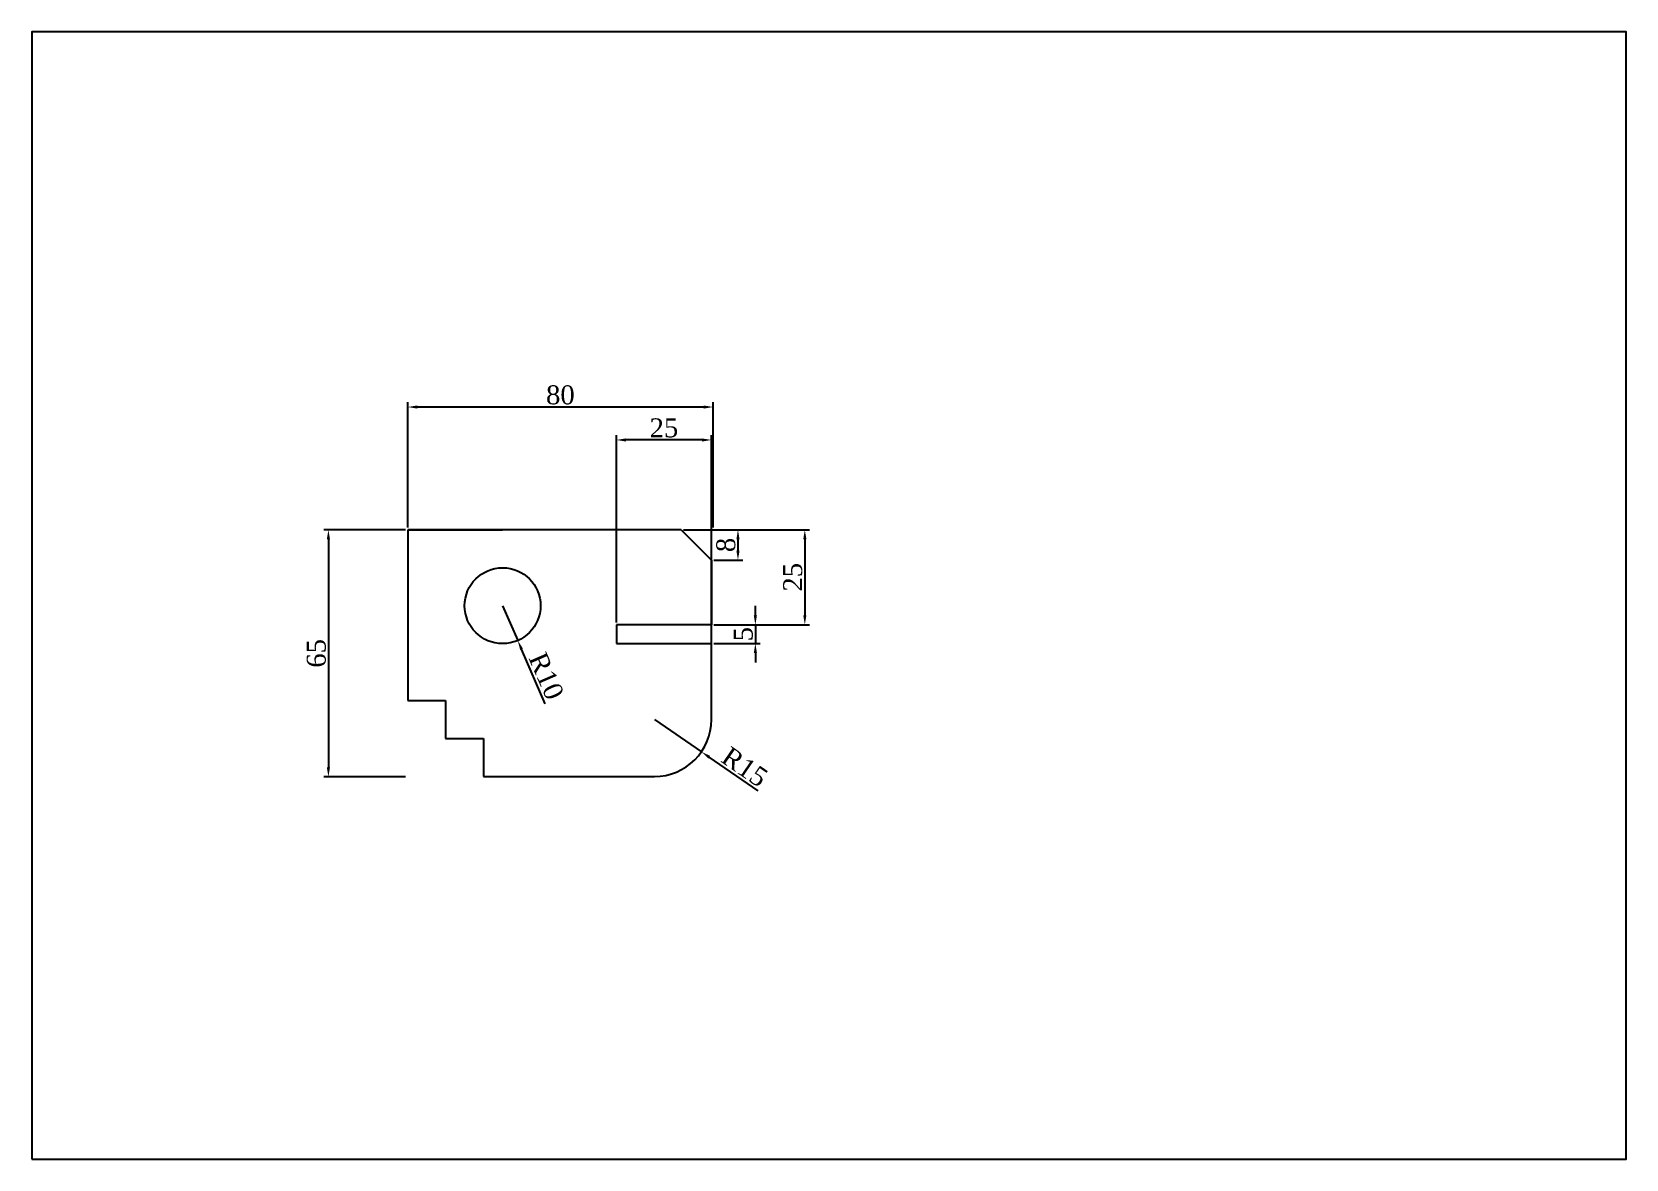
# Model space of a CAD drawing. Header units: millimetres. Extents: x 0 to 420, y 0 to 297.
import ezdxf

# ---------------------------------------------------------------- set-up
doc = ezdxf.new("R2010")
doc.units = ezdxf.units.MM
doc.styles.get("Standard").update_dxf_attribs({"font": 'times.ttf', "height": 5})
doc.dimstyles.new('ISO-25', dxfattribs={"dimtxt": 5, "dimasz": 2.5, "dimexe": 1.25, "dimexo": 0.625, "dimtad": 1, "dimdec": 0, "dimtxsty": 'Standard', "dimcen": 2.5, "dimadec": 0, "dimazin": 0, "dimtfac": 1, "dimtdec": 0, "dimtmove": 0, "dimatfit": 3, "dimfxl": 1, "dimarcsym": 0})

# ---------------------------------------------------------------- blocks, each defined once
blk = doc.blocks.new('*D2')
at = {"color": 0, "lineweight": -2, "transparency": 16777216}
for p, q in [((171.64, 165.81), (187.26, 165.81)), ((186.01, 163.31), (186.01, 160.31)), ((179.64, 157.81), (187.26, 157.81))]:
    blk.add_line(p, q, dxfattribs=at)
at = {"color": 0, "transparency": 16777216}
for points in [[(185.6, 163.31), (186.43, 163.31), (186.01, 165.81)], [(185.6, 160.31), (186.43, 160.31), (186.01, 157.81)]]:
    blk.add_solid(points, dxfattribs=at)
at = {"layer": 'Defpoints', "color": 0, "transparency": 16777216}
for p in [(171.01, 165.81), (179.01, 157.81), (186.01, 157.81)]:
    blk.add_point(p, dxfattribs=at)
at = {"color": 0, "transparency": 16777216, "insert": (182.84, 161.81), "char_height": 5, "attachment_point": 5, "rotation": 90}
blk.add_mtext('8', dxfattribs=at)
blk = doc.blocks.new('*D3')
at = {"color": 0, "lineweight": -2, "transparency": 16777216}
for p, q in [((98.39, 165.81), (76.87, 165.81)), ((78.12, 163.31), (78.12, 103.22)), ((98.39, 100.72), (76.87, 100.72))]:
    blk.add_line(p, q, dxfattribs=at)
at = {"color": 0, "transparency": 16777216}
for points in [[(77.71, 163.31), (78.54, 163.31), (78.12, 165.81)], [(77.71, 103.22), (78.54, 103.22), (78.12, 100.72)]]:
    blk.add_solid(points, dxfattribs=at)
at = {"layer": 'Defpoints', "color": 0, "transparency": 16777216}
for p in [(99.01, 165.81), (78.12, 100.72), (99.01, 100.72)]:
    blk.add_point(p, dxfattribs=at)
at = {"color": 0, "transparency": 16777216, "insert": (74.95, 133.26), "char_height": 5, "attachment_point": 5, "rotation": 90}
blk.add_mtext('65', dxfattribs=at)
blk = doc.blocks.new('*D5')
at = {"color": 0, "lineweight": -2, "transparency": 16777216}
for p, q in [((154.01, 141.43), (154.01, 190.73)), ((176.51, 189.48), (156.51, 189.48)), ((179.01, 141.43), (179.01, 190.73))]:
    blk.add_line(p, q, dxfattribs=at)
at = {"color": 0, "transparency": 16777216}
for points in [[(156.51, 189.89), (156.51, 189.06), (154.01, 189.48)], [(176.51, 189.89), (176.51, 189.06), (179.01, 189.48)]]:
    blk.add_solid(points, dxfattribs=at)
at = {"layer": 'Defpoints', "color": 0, "transparency": 16777216}
for p in [(154.01, 189.48), (154.01, 140.81), (179.01, 140.81)]:
    blk.add_point(p, dxfattribs=at)
at = {"color": 0, "transparency": 16777216, "insert": (166.51, 192.64), "char_height": 5, "attachment_point": 5}
blk.add_mtext('25', dxfattribs=at)
blk = doc.blocks.new('*D6')
at = {"color": 0, "lineweight": -2, "transparency": 16777216}
for p, q in [((190.6, 143.31), (190.6, 145.81)), ((179.64, 140.81), (191.85, 140.81)), ((190.6, 140.81), (190.6, 135.81)), ((179.64, 135.81), (191.85, 135.81)), ((190.6, 133.31), (190.6, 130.81))]:
    blk.add_line(p, q, dxfattribs=at)
at = {"color": 0, "transparency": 16777216}
for points in [[(190.18, 143.31), (191.02, 143.31), (190.6, 140.81)], [(190.18, 133.31), (191.02, 133.31), (190.6, 135.81)]]:
    blk.add_solid(points, dxfattribs=at)
at = {"layer": 'Defpoints', "color": 0, "transparency": 16777216}
for p in [(179.01, 140.81), (179.01, 135.81), (190.6, 135.81)]:
    blk.add_point(p, dxfattribs=at)
at = {"color": 0, "transparency": 16777216, "insert": (187.43, 138.31), "char_height": 5, "attachment_point": 5, "rotation": 90}
blk.add_mtext('5', dxfattribs=at)
blk = doc.blocks.new('*D7')
at = {"color": 0, "lineweight": -2, "transparency": 16777216}
for p, q in [((180.07, 165.81), (204.88, 165.81)), ((203.63, 163.31), (203.63, 143.31)), ((180.07, 140.81), (204.88, 140.81))]:
    blk.add_line(p, q, dxfattribs=at)
at = {"color": 0, "transparency": 16777216}
for points in [[(203.22, 163.31), (204.05, 163.31), (203.63, 165.81)], [(203.22, 143.31), (204.05, 143.31), (203.63, 140.81)]]:
    blk.add_solid(points, dxfattribs=at)
at = {"layer": 'Defpoints', "color": 0, "transparency": 16777216}
for p in [(179.45, 165.81), (179.45, 140.81), (203.63, 140.81)]:
    blk.add_point(p, dxfattribs=at)
at = {"color": 0, "transparency": 16777216, "insert": (200.46, 153.31), "char_height": 5, "attachment_point": 5, "rotation": 90}
blk.add_mtext('25', dxfattribs=at)
blk = doc.blocks.new('*D8')
at = {"color": 0, "lineweight": -2, "transparency": 16777216}
for p, q in [((99.01, 166.43), (99.01, 199.41)), ((176.95, 198.16), (101.51, 198.16)), ((179.45, 166.43), (179.45, 199.41))]:
    blk.add_line(p, q, dxfattribs=at)
at = {"color": 0, "transparency": 16777216}
for points in [[(101.51, 198.57), (101.51, 197.74), (99.01, 198.16)], [(176.95, 198.57), (176.95, 197.74), (179.45, 198.16)]]:
    blk.add_solid(points, dxfattribs=at)
at = {"layer": 'Defpoints', "color": 0, "transparency": 16777216}
for p in [(99.01, 198.16), (99.01, 165.81), (179.45, 165.81)]:
    blk.add_point(p, dxfattribs=at)
at = {"color": 0, "transparency": 16777216, "insert": (139.23, 201.33), "char_height": 5, "attachment_point": 5}
blk.add_mtext('80', dxfattribs=at)
blk = doc.blocks.new('*D9')
at = {"color": 0, "lineweight": -2, "transparency": 16777216}
for p, q in [((124.01, 145.81), (128, 136.64)), ((135.26, 119.98), (129, 134.35))]:
    blk.add_line(p, q, dxfattribs=at)
at = {"color": 0, "transparency": 16777216}
blk.add_solid([(129.38, 134.51), (128.62, 134.18), (128, 136.64)], dxfattribs=at)
at = {"layer": 'Defpoints', "color": 0, "transparency": 16777216}
for p in [(124.01, 145.81), (128, 136.64)]:
    blk.add_point(p, dxfattribs=at)
at = {"color": 0, "transparency": 16777216, "insert": (135.53, 127.28), "char_height": 5, "attachment_point": 5, "rotation": 293.5288}
blk.add_mtext('R10', dxfattribs=at)
blk = doc.blocks.new('*D10')
at = {"color": 0, "lineweight": -2, "transparency": 16777216}
for p, q in [((164.01, 115.81), (176.38, 107.32)), ((191.35, 97.06), (178.44, 105.91))]:
    blk.add_line(p, q, dxfattribs=at)
at = {"color": 0, "transparency": 16777216}
blk.add_solid([(178.68, 106.25), (178.21, 105.57), (176.38, 107.32)], dxfattribs=at)
at = {"layer": 'Defpoints', "color": 0, "transparency": 16777216}
for p in [(164.01, 115.81), (176.38, 107.32)]:
    blk.add_point(p, dxfattribs=at)
at = {"color": 0, "transparency": 16777216, "insert": (187.8, 103.33), "char_height": 5, "attachment_point": 5, "rotation": 325.5556}
blk.add_mtext('R15', dxfattribs=at)

msp = doc.modelspace()

# ---------------------------------------------------------------- linework, layer by layer
for p, q in [((171.01, 165.81), (99.01, 165.81)), ((99.01, 165.81), (99.01, 120.81)), ((99.01, 165.81), (124.01, 165.81)), ((171.01, 165.81), (179.01, 157.81)), ((179.01, 115.81), (179.01, 157.81)), ((179.01, 157.81), (179.01, 140.81)), ((179.01, 140.81), (154.01, 140.81)), ((154.01, 140.81), (154.01, 135.81)), ((154.01, 135.81), (179.01, 135.81)), ((99.01, 120.81), (109.01, 120.81)), ((109.01, 120.81), (109.01, 110.81)), ((109.01, 110.81), (119.01, 110.81)), ((119.01, 110.81), (119.01, 100.81)), ((119.01, 100.81), (164.01, 100.81))]:
    msp.add_line(p, q)
msp.add_lwpolyline([(0, 0), (420, 0), (420, 297), (0, 297)], close=True)
msp.add_circle((124.01, 145.81), 10)
msp.add_arc((164.01, 115.81), 15, 270, 0)

# ---------------------------------------------------------------- dimensions: what is measured, and where the dimension line sits
for base, p1, p2, picture, middle in [((99.01, 198.16), (179.45, 165.81), (99.01, 165.81), '*D8', (139.23, 201.33)), ((154.01, 189.48), (179.01, 140.81), (154.01, 140.81), '*D5', (166.51, 192.64))]:
    dim = msp.add_linear_dim(base=base, p1=p1, p2=p2, dimstyle='ISO-25')
    dim.commit()
    dim.dimension.update_dxf_attribs({"geometry": picture, "text_midpoint": middle})
for base, p1, p2, picture, middle in [((78.12, 100.72), (99.01, 165.81), (99.01, 100.72), '*D3', (74.95, 133.26)), ((186.01, 157.81), (171.01, 165.81), (179.01, 157.81), '*D2', (182.84, 161.81)), ((203.63, 140.81), (179.45, 165.81), (179.45, 140.81), '*D7', (200.46, 153.31)), ((190.6, 135.81), (179.01, 140.81), (179.01, 135.81), '*D6', (187.43, 138.31))]:
    dim = msp.add_linear_dim(base=base, p1=p1, p2=p2, angle=90, dimstyle='ISO-25')
    dim.commit()
    dim.dimension.update_dxf_attribs({"geometry": picture, "text_midpoint": middle})
dim = msp.add_radius_dim(center=(124.01, 145.81), mpoint=(128, 136.64), dimstyle='ISO-25')
dim.commit()
dim.dimension.update_dxf_attribs({"geometry": '*D9', "text_midpoint": (135.53, 127.28)})
dim = msp.add_radius_dim(center=(164.01, 115.81), mpoint=(176.38, 107.32), dimstyle='ISO-25')
dim.commit()
dim.dimension.update_dxf_attribs({"geometry": '*D10', "text_midpoint": (186.01, 100.72), "dimtype": 164})

doc.saveas('drawing.dxf')
